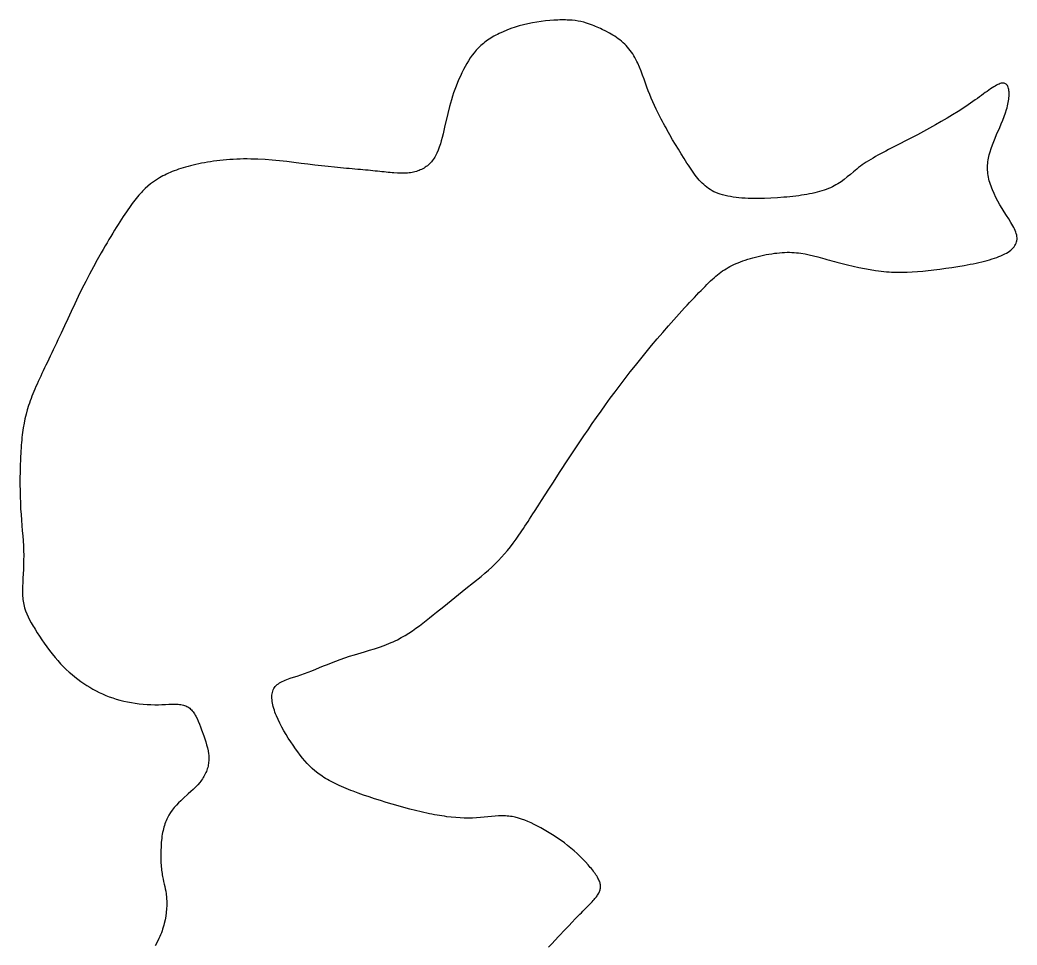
# Model space of a CAD drawing. Header units: millimetres. Extents: x -2658 to 4982, y -923 to 8636.
# Drawn here: x 1163 to 3739, y 6246 to 8636 of the extents above; entities that cross this region are included whole.
import ezdxf

# ---------------------------------------------------------------- set-up
doc = ezdxf.new("R2010")
doc.units = ezdxf.units.MM
doc.layers.add('174', color=7, linetype='Continuous')

msp = doc.modelspace()

# ---------------------------------------------------------------- linework, layer by layer
at = {"layer": '174', "elevation": 174}
msp.add_lwpolyline([(2528.6, 6240.3), (2536.9, 6249.3), (2545.5, 6258.6), (2554.3, 6268), (2571.9, 6286.9), (2580.7, 6296.1), (2589.3, 6305.1), (2597.7, 6313.8), (2601.7, 6318), (2605.7, 6322), (2609.5, 6326), (2613.3, 6329.7), (2616.9, 6333.4), (2620.4, 6336.9), (2623.7, 6340.3), (2627, 6343.5), (2630.1, 6346.6), (2633.1, 6349.7), (2635.9, 6352.6), (2638.6, 6355.4), (2641.2, 6358.1), (2643.7, 6360.8), (2646, 6363.4), (2648.1, 6365.9), (2650.2, 6368.3), (2652, 6370.7), (2653.8, 6373), (2655.4, 6375.3), (2656.8, 6377.6), (2658.1, 6379.8), (2659.2, 6382), (2660.2, 6384.2), (2661, 6386.4), (2661.7, 6388.5), (2662.2, 6390.7), (2662.6, 6392.9), (2662.8, 6395.1), (2662.8, 6397.3), (2662.7, 6399.5), (2662.5, 6401.8), (2662.1, 6404.1), (2661.5, 6406.5), (2660.7, 6408.9), (2659.8, 6411.3), (2658.8, 6413.8), (2657.5, 6416.4), (2656.1, 6419.1), (2654.6, 6421.8), (2652.9, 6424.6), (2651, 6427.5), (2649, 6430.5), (2646.8, 6433.6), (2644.4, 6436.8), (2641.9, 6440), (2639.2, 6443.4), (2636.4, 6446.8), (2633.5, 6450.2), (2630.5, 6453.7), (2624, 6460.8), (2617.1, 6468), (2609.9, 6475.2), (2602.3, 6482.4), (2594.4, 6489.5), (2586.2, 6496.5), (2577.9, 6503.2), (2569.4, 6509.7), (2560.8, 6516), (2552, 6522.1), (2543.3, 6527.9), (2534.5, 6533.5), (2525.7, 6538.8), (2517, 6543.9), (2508.4, 6548.7), (2499.9, 6553.3), (2491.5, 6557.6), (2483.3, 6561.6), (2475.1, 6565.2), (2467, 6568.5), (2458.9, 6571.5), (2450.7, 6574), (2442.5, 6576.1), (2434.3, 6577.8), (2430.1, 6578.4), (2425.9, 6579), (2421.6, 6579.3), (2417.3, 6579.6), (2408.5, 6579.8), (2399.6, 6579.6), (2390.5, 6579), (2381.2, 6578.3), (2371.8, 6577.4), (2362.1, 6576.4), (2352.3, 6575.5), (2342.2, 6574.8), (2332, 6574.2), (2321.6, 6574), (2310.9, 6574.1), (2300, 6574.5), (2288.8, 6575.2), (2277.3, 6576.3), (2265.4, 6577.7), (2259.3, 6578.6), (2253.1, 6579.5), (2246.8, 6580.5), (2240.4, 6581.6), (2233.9, 6582.8), (2227.3, 6584.1), (2220.5, 6585.4), (2213.6, 6586.9), (2206.6, 6588.4), (2199.5, 6590), (2184.9, 6593.5), (2170, 6597.2), (2154.8, 6601.3), (2139.6, 6605.5), (2124.2, 6609.9), (2109, 6614.4), (2093.9, 6619.1), (2079, 6623.9), (2064.6, 6628.7), (2050.5, 6633.5), (2036.9, 6638.4), (2023.9, 6643.3), (2017.5, 6645.7), (2011.3, 6648.2), (2005.2, 6650.7), (1999.3, 6653.2), (1993.5, 6655.8), (1987.8, 6658.3), (1982.3, 6660.8), (1976.9, 6663.4), (1971.7, 6666), (1966.7, 6668.6), (1961.8, 6671.3), (1957.1, 6673.9), (1952.5, 6676.6), (1948.1, 6679.3), (1943.9, 6682), (1939.8, 6684.8), (1935.9, 6687.6), (1932.1, 6690.4), (1924.8, 6696.2), (1918, 6702.3), (1911.4, 6708.5), (1905.1, 6715.1), (1899, 6721.9), (1892.9, 6729.2), (1886.9, 6736.8), (1880.7, 6744.8), (1874.5, 6753.2), (1868.3, 6762), (1862.2, 6771), (1856.1, 6780.3), (1850.2, 6789.8), (1844.6, 6799.5), (1839.2, 6809.2), (1834.1, 6819), (1829.5, 6828.8), (1825.3, 6838.5), (1823.3, 6843.3), (1821.6, 6848), (1820, 6852.8), (1818.5, 6857.4), (1817.2, 6862), (1816.1, 6866.5), (1815.2, 6870.9), (1814.5, 6875.3), (1814, 6879.5), (1813.7, 6883.6), (1813.7, 6887.6), (1813.8, 6891.5), (1814.3, 6895.2), (1814.9, 6898.7), (1815.9, 6902.2), (1817.1, 6905.4), (1818.6, 6908.5), (1820.4, 6911.3), (1822.5, 6914), (1824.9, 6916.6), (1827.6, 6918.9), (1830.5, 6921.1), (1833.6, 6923.2), (1836.9, 6925.2), (1840.5, 6927), (1844.2, 6928.8), (1848.1, 6930.4), (1852.2, 6932), (1856.4, 6933.6), (1860.8, 6935.1), (1869.7, 6938.1), (1879, 6941), (1888.5, 6944.1), (1898, 6947.4), (1907.6, 6950.9), (1917.1, 6954.7), (1926.8, 6958.7), (1936.7, 6962.8), (1946.8, 6967), (1957.1, 6971.2), (1967.8, 6975.5), (1978.8, 6979.7), (1990.2, 6983.9), (2002.2, 6987.9), (2014.6, 6991.9), (2027.2, 6995.8), (2053.2, 7003.5), (2066.2, 7007.5), (2079, 7011.5), (2091.7, 7015.8), (2104, 7020.2), (2109.9, 7022.4), (2115.8, 7024.8), (2121.5, 7027.2), (2127, 7029.7), (2132.5, 7032.3), (2137.8, 7034.9), (2148, 7040.3), (2157.9, 7046), (2167.4, 7052), (2176.7, 7058.1), (2185.7, 7064.5), (2194.7, 7071), (2203.5, 7077.7), (2212.4, 7084.6), (2221.3, 7091.7), (2230.3, 7098.8), (2239.4, 7106.1), (2257.8, 7121), (2276.6, 7136.3), (2295.7, 7151.7), (2315.2, 7167.1), (2335, 7182.7), (2354.4, 7198.4), (2364, 7206.4), (2373.3, 7214.5), (2382.3, 7222.6), (2391, 7230.9), (2399.3, 7239.3), (2407.3, 7247.8), (2415, 7256.5), (2422.5, 7265.5), (2429.9, 7274.9), (2437.2, 7284.5), (2444.5, 7294.6), (2448.2, 7299.9), (2451.9, 7305.2), (2455.7, 7310.7), (2459.5, 7316.3), (2463.4, 7322), (2467.3, 7327.9), (2471.4, 7334), (2475.5, 7340.2), (2479.6, 7346.6), (2483.9, 7353.1), (2488.2, 7359.7), (2492.6, 7366.4), (2501.6, 7380.3), (2510.7, 7394.5), (2520.1, 7409), (2529.6, 7423.9), (2539.3, 7438.9), (2558.9, 7469.2), (2578.7, 7499.8), (2588.8, 7515.1), (2599, 7530.5), (2609.3, 7546), (2619.8, 7561.5), (2630.5, 7577.3), (2641.5, 7593.2), (2652.7, 7609.2), (2664.2, 7625.5), (2676, 7641.9), (2688.1, 7658.6), (2700.5, 7675.4), (2713.2, 7692.3), (2726.1, 7709.3), (2739.3, 7726.4), (2752.8, 7743.5), (2766.6, 7760.7), (2780.6, 7777.8), (2794.8, 7794.9), (2809.2, 7812), (2823.7, 7828.8), (2838.2, 7845.3), (2845.3, 7853.4), (2852.4, 7861.3), (2859.4, 7869.2), (2866.4, 7876.9), (2873.2, 7884.4), (2880, 7891.7), (2886.5, 7898.9), (2893, 7905.8), (2899.3, 7912.5), (2905.4, 7919), (2911.3, 7925.3), (2917, 7931.3), (2922.5, 7937), (2927.8, 7942.4), (2932.9, 7947.6), (2937.8, 7952.5), (2942.6, 7957.2), (2947.2, 7961.6), (2951.8, 7965.9), (2956.2, 7969.9), (2960.7, 7973.7), (2965.1, 7977.3), (2969.5, 7980.8), (2973.9, 7984.1), (2978.4, 7987.3), (2982.9, 7990.3), (2987.5, 7993.2), (2992.3, 7996), (2997.2, 7998.7), (3002.2, 8001.3), (3007.5, 8003.8), (3012.9, 8006.2), (3018.6, 8008.6), (3024.5, 8010.9), (3030.6, 8013.2), (3036.9, 8015.4), (3043.4, 8017.5), (3050, 8019.5), (3056.7, 8021.4), (3063.4, 8023.3), (3077.2, 8026.6), (3091.2, 8029.5), (3098.1, 8030.8), (3105.1, 8031.9), (3112, 8032.9), (3118.8, 8033.7), (3125.5, 8034.4), (3132.1, 8034.9), (3138.6, 8035.3), (3144.9, 8035.5), (3151.1, 8035.5), (3157.1, 8035.3), (3163.1, 8035), (3168.9, 8034.6), (3174.6, 8034), (3180.2, 8033.3), (3191.3, 8031.4), (3202.3, 8029.2), (3213.4, 8026.5), (3224.6, 8023.6), (3236.1, 8020.4), (3242, 8018.8), (3248, 8017.1), (3254.2, 8015.3), (3260.6, 8013.6), (3267.1, 8011.8), (3273.7, 8010), (3287.3, 8006.5), (3301.3, 8003), (3315.6, 7999.7), (3330.1, 7996.5), (3344.6, 7993.6), (3359.2, 7990.9), (3373.6, 7988.6), (3380.7, 7987.6), (3387.8, 7986.8), (3394.7, 7986), (3401.6, 7985.4), (3408.4, 7984.9), (3415.1, 7984.5), (3428.5, 7984), (3441.7, 7983.9), (3454.9, 7984.2), (3468.2, 7984.9), (3481.7, 7985.8), (3495.4, 7987.1), (3509.5, 7988.5), (3516.8, 7989.4), (3524.1, 7990.2), (3531.6, 7991.2), (3539.3, 7992.1), (3554.8, 7994.2), (3570.6, 7996.5), (3586.5, 7998.9), (3602.4, 8001.6), (3618, 8004.5), (3625.6, 8006), (3633.2, 8007.6), (3640.6, 8009.2), (3647.8, 8010.9), (3654.8, 8012.7), (3661.7, 8014.5), (3668.3, 8016.3), (3674.7, 8018.3), (3680.8, 8020.3), (3686.6, 8022.3), (3692.2, 8024.5), (3697.5, 8026.7), (3702.5, 8028.9), (3707.2, 8031.3), (3711.6, 8033.7), (3715.7, 8036.2), (3719.5, 8038.7), (3723, 8041.4), (3726.1, 8044.1), (3728.9, 8046.9), (3731.4, 8049.8), (3733.6, 8052.8), (3735.4, 8055.9), (3736.9, 8059), (3738, 8062.3), (3738.7, 8065.6), (3739.1, 8069.1), (3739.1, 8072.6), (3738.8, 8076.3), (3738.1, 8080), (3737.1, 8083.9), (3735.8, 8087.8), (3734.2, 8091.8), (3732.4, 8095.8), (3730.4, 8100), (3728.2, 8104.2), (3725.8, 8108.5), (3723.3, 8112.8), (3717.8, 8121.6), (3712.1, 8130.6), (3706.1, 8139.8), (3700.2, 8149.1), (3694.6, 8158.6), (3689.2, 8168), (3684.2, 8177.5), (3679.6, 8187.1), (3675.5, 8196.6), (3673.6, 8201.3), (3671.8, 8206.1), (3670.2, 8210.8), (3668.8, 8215.5), (3667.4, 8220.2), (3666.2, 8224.9), (3665.2, 8229.5), (3664.4, 8234.1), (3663.7, 8238.7), (3663.2, 8243.2), (3662.8, 8247.7), (3662.7, 8252.1), (3662.7, 8256.5), (3662.9, 8260.9), (3663.2, 8265.3), (3663.7, 8269.6), (3664.3, 8274), (3665.1, 8278.3), (3667, 8286.9), (3669.4, 8295.5), (3672.2, 8304.1), (3675.3, 8312.8), (3678.7, 8321.6), (3682.4, 8330.6), (3686.3, 8339.7), (3694.2, 8358.2), (3698.2, 8367.6), (3702, 8377), (3705.6, 8386.3), (3708.9, 8395.5), (3711.8, 8404.6), (3713.2, 8409.1), (3714.4, 8413.5), (3715.4, 8417.9), (3716.3, 8422.2), (3717.1, 8426.5), (3717.7, 8430.7), (3718.2, 8434.7), (3718.5, 8438.7), (3718.7, 8442.5), (3718.7, 8446.2), (3718.6, 8449.7), (3718.2, 8453), (3717.8, 8456.1), (3717.1, 8459), (3716.3, 8461.7), (3715.3, 8464.1), (3714.2, 8466.3), (3712.8, 8468.2), (3711.3, 8469.8), (3709.6, 8471), (3707.8, 8472), (3705.7, 8472.6), (3703.5, 8472.8), (3701, 8472.7), (3698.4, 8472.2), (3695.6, 8471.4), (3692.6, 8470.3), (3689.4, 8468.8), (3686, 8467.1), (3682.5, 8465), (3678.7, 8462.7), (3674.8, 8460.2), (3670.6, 8457.5), (3666.3, 8454.5), (3661.8, 8451.3), (3657.1, 8448), (3652.2, 8444.5), (3647.2, 8440.9), (3641.9, 8437.1), (3636.5, 8433.2), (3630.9, 8429.2), (3625, 8425.1), (3619.1, 8421), (3612.9, 8416.8), (3606.5, 8412.6), (3600, 8408.3), (3593.4, 8404), (3586.6, 8399.6), (3572.6, 8390.9), (3558.2, 8382.1), (3543.4, 8373.3), (3528.3, 8364.5), (3512.9, 8355.9), (3497.5, 8347.4), (3482, 8339.1), (3466.5, 8331), (3451.1, 8323.2), (3435.9, 8315.5), (3421.1, 8308), (3406.7, 8300.7), (3399.7, 8297), (3392.8, 8293.4), (3386, 8289.8), (3379.5, 8286.2), (3373.1, 8282.7), (3366.9, 8279.1), (3360.9, 8275.5), (3355.2, 8272), (3349.6, 8268.4), (3344.3, 8264.9), (3339.3, 8261.3), (3334.4, 8257.8), (3329.7, 8254.2), (3325.2, 8250.7), (3316.6, 8243.7), (3308.4, 8236.9), (3300.4, 8230.3), (3292.4, 8223.9), (3284.2, 8217.9), (3280, 8215), (3275.7, 8212.2), (3271.2, 8209.5), (3266.6, 8206.9), (3261.8, 8204.5), (3256.8, 8202.2), (3251.6, 8200), (3246.2, 8197.9), (3240.6, 8195.9), (3234.8, 8194.1), (3228.8, 8192.3), (3222.7, 8190.7), (3216.3, 8189.2), (3209.8, 8187.7), (3203.1, 8186.4), (3196.3, 8185.1), (3189.3, 8183.9), (3182.2, 8182.8), (3174.8, 8181.8), (3167.4, 8180.9), (3159.8, 8180), (3152.1, 8179.2), (3144.2, 8178.4), (3136.2, 8177.8), (3119.8, 8176.5), (3103.1, 8175.6), (3086.2, 8174.9), (3069.3, 8174.6), (3060.9, 8174.6), (3052.6, 8174.7), (3044.4, 8174.9), (3036.3, 8175.3), (3028.3, 8175.8), (3020.5, 8176.4), (3012.9, 8177.2), (3005.5, 8178.2), (2998.3, 8179.3), (2991.4, 8180.6), (2984.7, 8182), (2978.3, 8183.7), (2972.3, 8185.5), (2966.6, 8187.5), (2961.1, 8189.7), (2955.9, 8192.1), (2951, 8194.7), (2946.3, 8197.5), (2941.8, 8200.5), (2937.5, 8203.6), (2933.4, 8206.9), (2929.4, 8210.4), (2925.5, 8214.1), (2921.8, 8218), (2918.1, 8222.1), (2914.5, 8226.3), (2911, 8230.7), (2907.5, 8235.2), (2904, 8240), (2900.5, 8244.9), (2897, 8250), (2893.4, 8255.3), (2889.8, 8260.7), (2886.2, 8266.2), (2878.8, 8277.7), (2871.3, 8289.7), (2863.9, 8301.8), (2856.4, 8314.2), (2849.2, 8326.5), (2842.1, 8338.8), (2835.3, 8350.8), (2832, 8356.7), (2828.8, 8362.5), (2825.7, 8368.2), (2822.8, 8373.8), (2819.9, 8379.2), (2817.1, 8384.5), (2814.4, 8389.7), (2811.8, 8394.9), (2806.9, 8404.9), (2802.3, 8414.6), (2798, 8424.2), (2793.8, 8433.7), (2789.9, 8443.2), (2786.1, 8452.7), (2782.4, 8462.5), (2778.8, 8472.5), (2775.2, 8482.7), (2771.5, 8493), (2767.6, 8503.3), (2763.5, 8513.6), (2759, 8523.8), (2756.7, 8528.8), (2754.2, 8533.8), (2751.6, 8538.6), (2748.8, 8543.4), (2745.9, 8548), (2742.9, 8552.6), (2739.7, 8557), (2736.3, 8561.3), (2732.8, 8565.4), (2729.1, 8569.4), (2725.2, 8573.3), (2721.1, 8577), (2717, 8580.6), (2712.7, 8584), (2708.4, 8587.3), (2703.9, 8590.5), (2699.4, 8593.6), (2694.9, 8596.5), (2685.7, 8601.9), (2676.5, 8606.9), (2667.4, 8611.4), (2663, 8613.5), (2658.6, 8615.5), (2654.3, 8617.3), (2650.1, 8619.1), (2646, 8620.8), (2642, 8622.3), (2634.3, 8625.2), (2626.9, 8627.6), (2619.5, 8629.7), (2612.2, 8631.5), (2604.7, 8632.9), (2597.1, 8634), (2589.2, 8634.9), (2585.1, 8635.2), (2580.8, 8635.4), (2576.5, 8635.6), (2572, 8635.7), (2567.3, 8635.8), (2562.5, 8635.7), (2557.6, 8635.7), (2552.6, 8635.5), (2542.3, 8635), (2531.6, 8634.3), (2520.6, 8633.2), (2509.4, 8631.8), (2498.1, 8630.2), (2486.8, 8628.2), (2475.4, 8625.9), (2464.2, 8623.2), (2453, 8620.2), (2442.1, 8616.9), (2431.4, 8613.3), (2421, 8609.4), (2410.9, 8605.2), (2401.2, 8600.8), (2396.5, 8598.5), (2392, 8596.1), (2387.5, 8593.7), (2383.2, 8591.2), (2379, 8588.7), (2375, 8586.1), (2371.1, 8583.4), (2367.3, 8580.8), (2363.7, 8578), (2360.2, 8575.3), (2356.9, 8572.4), (2353.6, 8569.5), (2347.5, 8563.6), (2341.7, 8557.5), (2336.3, 8551.1), (2331.2, 8544.4), (2326.4, 8537.5), (2321.8, 8530.4), (2317.3, 8523), (2312.9, 8515.3), (2308.7, 8507.4), (2304.6, 8499.3), (2300.6, 8490.9), (2296.8, 8482.4), (2293.1, 8473.8), (2289.6, 8465.1), (2286.3, 8456.3), (2283.2, 8447.5), (2280.2, 8438.6), (2277.5, 8429.8), (2275, 8420.9), (2272.6, 8412), (2268.1, 8394.3), (2260, 8358.9), (2255.9, 8341.2), (2253.7, 8332.4), (2251.4, 8323.8), (2249, 8315.4), (2246.3, 8307.3), (2243.3, 8299.4), (2240.1, 8291.9), (2238.4, 8288.3), (2236.5, 8284.9), (2234.6, 8281.5), (2232.6, 8278.3), (2230.5, 8275.2), (2228.2, 8272.2), (2225.9, 8269.3), (2223.5, 8266.6), (2220.9, 8264.1), (2218.3, 8261.6), (2215.5, 8259.3), (2212.7, 8257.1), (2209.8, 8255.1), (2206.8, 8253.2), (2203.7, 8251.4), (2200.5, 8249.7), (2197.2, 8248.2), (2193.8, 8246.8), (2190.4, 8245.6), (2186.9, 8244.4), (2183.3, 8243.4), (2179.6, 8242.5), (2175.8, 8241.8), (2172, 8241.2), (2168.1, 8240.7), (2164.1, 8240.3), (2160, 8240), (2155.9, 8239.9), (2151.6, 8239.8), (2147.3, 8239.8), (2142.9, 8240), (2138.4, 8240.2), (2129, 8240.8), (2124.1, 8241.1), (2119.2, 8241.6), (2114.1, 8242.1), (2108.8, 8242.6), (2103.5, 8243.2), (2098, 8243.7), (2092.4, 8244.3), (2086.6, 8244.9), (2080.7, 8245.5), (2074.7, 8246.1), (2068.5, 8246.7), (2062.1, 8247.3), (2055.6, 8247.9), (2049, 8248.5), (2042.2, 8249.1), (2035.3, 8249.8), (2028.2, 8250.4), (2021, 8251), (2013.7, 8251.7), (2006.2, 8252.4), (1998.6, 8253.1), (1990.9, 8253.8), (1983, 8254.5), (1975, 8255.3), (1958.7, 8257), (1941.9, 8258.8), (1924.6, 8260.9), (1906.9, 8263), (1888.9, 8265.3), (1870.6, 8267.5), (1852.1, 8269.7), (1833.4, 8271.7), (1814.7, 8273.4), (1796, 8274.9), (1777.4, 8275.9), (1768.1, 8276.3), (1758.9, 8276.5), (1749.8, 8276.6), (1740.7, 8276.6), (1731.7, 8276.4), (1722.7, 8276.1), (1713.9, 8275.6), (1705.1, 8275.1), (1696.5, 8274.4), (1687.9, 8273.6), (1679.5, 8272.7), (1671.2, 8271.8), (1663, 8270.7), (1655, 8269.5), (1647.1, 8268.3), (1639.4, 8266.9), (1631.9, 8265.5), (1624.5, 8264), (1617.3, 8262.5), (1610.3, 8260.8), (1603.5, 8259.2), (1596.9, 8257.4), (1590.5, 8255.7), (1584.3, 8253.8), (1578.3, 8252), (1572.5, 8250), (1566.8, 8248.1), (1561.4, 8246.1), (1556.1, 8244), (1551, 8241.9), (1546.1, 8239.7), (1541.3, 8237.5), (1536.6, 8235.2), (1532.1, 8232.8), (1527.8, 8230.5), (1523.5, 8228), (1515.4, 8223), (1507.6, 8217.7), (1500.3, 8212.2), (1493.2, 8206.4), (1486.4, 8200.3), (1479.7, 8193.7), (1476.4, 8190.3), (1473.1, 8186.6), (1469.8, 8182.9), (1466.4, 8178.9), (1463, 8174.8), (1459.6, 8170.5), (1456.2, 8166), (1452.6, 8161.2), (1449, 8156.3), (1445.3, 8151.1), (1441.5, 8145.6), (1437.6, 8139.9), (1433.6, 8134), (1429.4, 8127.7), (1425.1, 8121.2), (1420.8, 8114.4), (1416.3, 8107.3), (1411.7, 8100), (1407, 8092.5), (1402.3, 8084.8), (1397.4, 8076.8), (1392.6, 8068.7), (1387.6, 8060.4), (1382.6, 8051.9), (1377.6, 8043.2), (1372.6, 8034.4), (1362.5, 8016.4), (1352.4, 7998), (1342.4, 7979.2), (1332.6, 7960.1), (1322.9, 7940.8), (1313.5, 7921.5), (1304.2, 7902.2), (1295.1, 7883), (1286.2, 7864), (1277.5, 7845.3), (1269, 7827), (1264.8, 7818.1), (1260.7, 7809.2), (1256.7, 7800.5), (1252.7, 7792), (1248.7, 7783.7), (1244.8, 7775.5), (1241, 7767.5), (1237.2, 7759.6), (1233.6, 7751.9), (1229.9, 7744.4), (1226.4, 7737), (1222.9, 7729.7), (1219.6, 7722.6), (1216.3, 7715.6), (1213.1, 7708.7), (1210, 7702), (1207, 7695.3), (1204.1, 7688.8), (1201.3, 7682.4), (1198.6, 7676.1), (1196, 7669.9), (1193.6, 7663.7), (1191.3, 7657.7), (1189.1, 7651.8), (1187, 7645.9), (1185, 7640.1), (1181.5, 7628.5), (1178.3, 7617.1), (1175.6, 7605.6), (1173.2, 7594), (1171.2, 7582.2), (1169.4, 7570), (1168.6, 7563.7), (1167.9, 7557.3), (1167.2, 7550.7), (1166.6, 7544), (1166.1, 7537.1), (1165.5, 7530), (1165, 7522.8), (1164.6, 7515.4), (1164.2, 7507.8), (1163.9, 7500.1), (1163.3, 7484.5), (1162.9, 7468.5), (1162.7, 7452.3), (1162.6, 7436), (1162.8, 7419.8), (1163.2, 7403.8), (1163.7, 7388.1), (1164.1, 7380.4), (1164.5, 7372.9), (1165.4, 7358.1), (1166.5, 7343.8), (1167.6, 7329.9), (1168.7, 7316.3), (1169.7, 7303), (1170.7, 7290.1), (1171.5, 7277.4), (1172, 7264.9), (1172.3, 7252.6), (1172.2, 7240.4), (1171.9, 7228.4), (1171.4, 7216.6), (1170.8, 7205.1), (1170.2, 7193.8), (1169.7, 7182.9), (1169.3, 7172.3), (1169.1, 7162.1), (1169.2, 7157.1), (1169.4, 7152.3), (1169.6, 7147.6), (1170, 7143), (1170.5, 7138.5), (1171.1, 7134.1), (1171.8, 7129.8), (1172.7, 7125.7), (1173.6, 7121.6), (1174.7, 7117.5), (1177.3, 7109.6), (1180.3, 7101.8), (1183.7, 7094.1), (1187.6, 7086.3), (1191.8, 7078.4), (1196.6, 7070.2), (1199.1, 7066.1), (1201.7, 7061.8), (1207.2, 7053), (1213, 7044), (1219.2, 7034.8), (1225.6, 7025.5), (1232.3, 7016.3), (1239.1, 7007.1), (1246.1, 6998), (1253.3, 6989.2), (1260.5, 6980.8), (1267.7, 6972.7), (1275, 6965.1), (1282.4, 6957.9), (1289.7, 6951.1), (1297.2, 6944.6), (1304.7, 6938.5), (1312.2, 6932.6), (1319.8, 6927.1), (1327.5, 6921.8), (1335.3, 6916.8), (1343.2, 6911.9), (1351.2, 6907.3), (1359.4, 6902.9), (1367.6, 6898.7), (1376, 6894.8), (1384.6, 6891.1), (1393.4, 6887.6), (1402.4, 6884.4), (1411.6, 6881.5), (1421, 6878.8), (1430.7, 6876.4), (1440.6, 6874.3), (1450.6, 6872.4), (1460.7, 6870.8), (1470.8, 6869.5), (1480.9, 6868.5), (1491, 6867.7), (1501, 6867.2), (1510.8, 6866.9), (1520.3, 6866.9), (1529.7, 6867.2), (1538.7, 6867.5), (1547.4, 6867.9), (1555.8, 6868.1), (1563.8, 6868.2), (1567.6, 6868.1), (1571.3, 6867.9), (1574.9, 6867.6), (1578.4, 6867.2), (1581.7, 6866.6), (1584.9, 6865.9), (1588, 6865), (1591, 6863.9), (1593.8, 6862.7), (1596.5, 6861.2), (1599, 6859.6), (1601.4, 6857.7), (1603.7, 6855.7), (1605.9, 6853.5), (1608, 6851.2), (1610, 6848.7), (1611.9, 6846), (1613.7, 6843.2), (1615.4, 6840.3), (1617.1, 6837.3), (1620.3, 6830.9), (1623.3, 6824.1), (1626.2, 6817), (1629.1, 6809.7), (1632, 6802.2), (1637.7, 6786.9), (1640.4, 6779.1), (1642.9, 6771.3), (1645.1, 6763.5), (1647.1, 6755.7), (1648.7, 6748), (1649.9, 6740.4), (1650.3, 6736.7), (1650.5, 6733), (1650.7, 6729.3), (1650.6, 6725.7), (1650.5, 6722.1), (1650.2, 6718.5), (1649.8, 6715), (1649.3, 6711.5), (1648.6, 6708.1), (1647.7, 6704.7), (1646.8, 6701.3), (1645.7, 6698), (1644.5, 6694.7), (1643.1, 6691.4), (1641.6, 6688.1), (1639.9, 6684.9), (1638.2, 6681.7), (1636.3, 6678.6), (1634.2, 6675.4), (1632, 6672.3), (1629.7, 6669.3), (1627.3, 6666.2), (1622, 6660.2), (1616.3, 6654.2), (1610.3, 6648.3), (1604, 6642.4), (1597.6, 6636.6), (1584.8, 6624.9), (1578.5, 6619), (1572.5, 6613.1), (1566.8, 6607.1), (1561.4, 6601.1), (1556.4, 6594.8), (1551.8, 6588.4), (1547.6, 6581.7), (1545.7, 6578.2), (1543.8, 6574.6), (1542, 6570.9), (1540.4, 6567.1), (1538.8, 6563.2), (1537.3, 6559.2), (1535.9, 6555.1), (1534.6, 6550.8), (1533.5, 6546.3), (1532.4, 6541.7), (1531.4, 6537), (1530.5, 6532.1), (1529.7, 6527.1), (1529, 6521.9), (1527.9, 6511.3), (1527.2, 6500.5), (1526.7, 6489.6), (1526.6, 6478.7), (1526.7, 6468.1), (1526.9, 6462.9), (1527.1, 6457.9), (1527.4, 6452.9), (1527.8, 6448.1), (1528.2, 6443.5), (1528.7, 6439.1), (1529.2, 6434.9), (1529.8, 6430.9), (1530.4, 6427.1), (1531, 6423.4), (1532.4, 6416.4), (1533.8, 6409.9), (1535.3, 6403.7), (1536.7, 6397.6), (1538, 6391.5), (1539.3, 6385.3), (1540.3, 6378.8), (1540.7, 6375.4), (1541.1, 6371.8), (1541.4, 6368.2), (1541.7, 6364.4), (1541.8, 6360.4), (1541.9, 6356.4), (1541.9, 6352.3), (1541.9, 6348), (1541.4, 6339.3), (1540.6, 6330.3), (1539.4, 6321), (1537.7, 6311.5), (1535.6, 6301.9), (1534.3, 6297.1), (1532.9, 6292.2), (1531.4, 6287.4), (1529.8, 6282.6), (1528, 6277.8), (1526, 6272.9), (1524, 6268.1), (1521.8, 6263.3), (1517, 6253.7), (1511.8, 6244)], dxfattribs=at)

doc.saveas('drawing.dxf')
